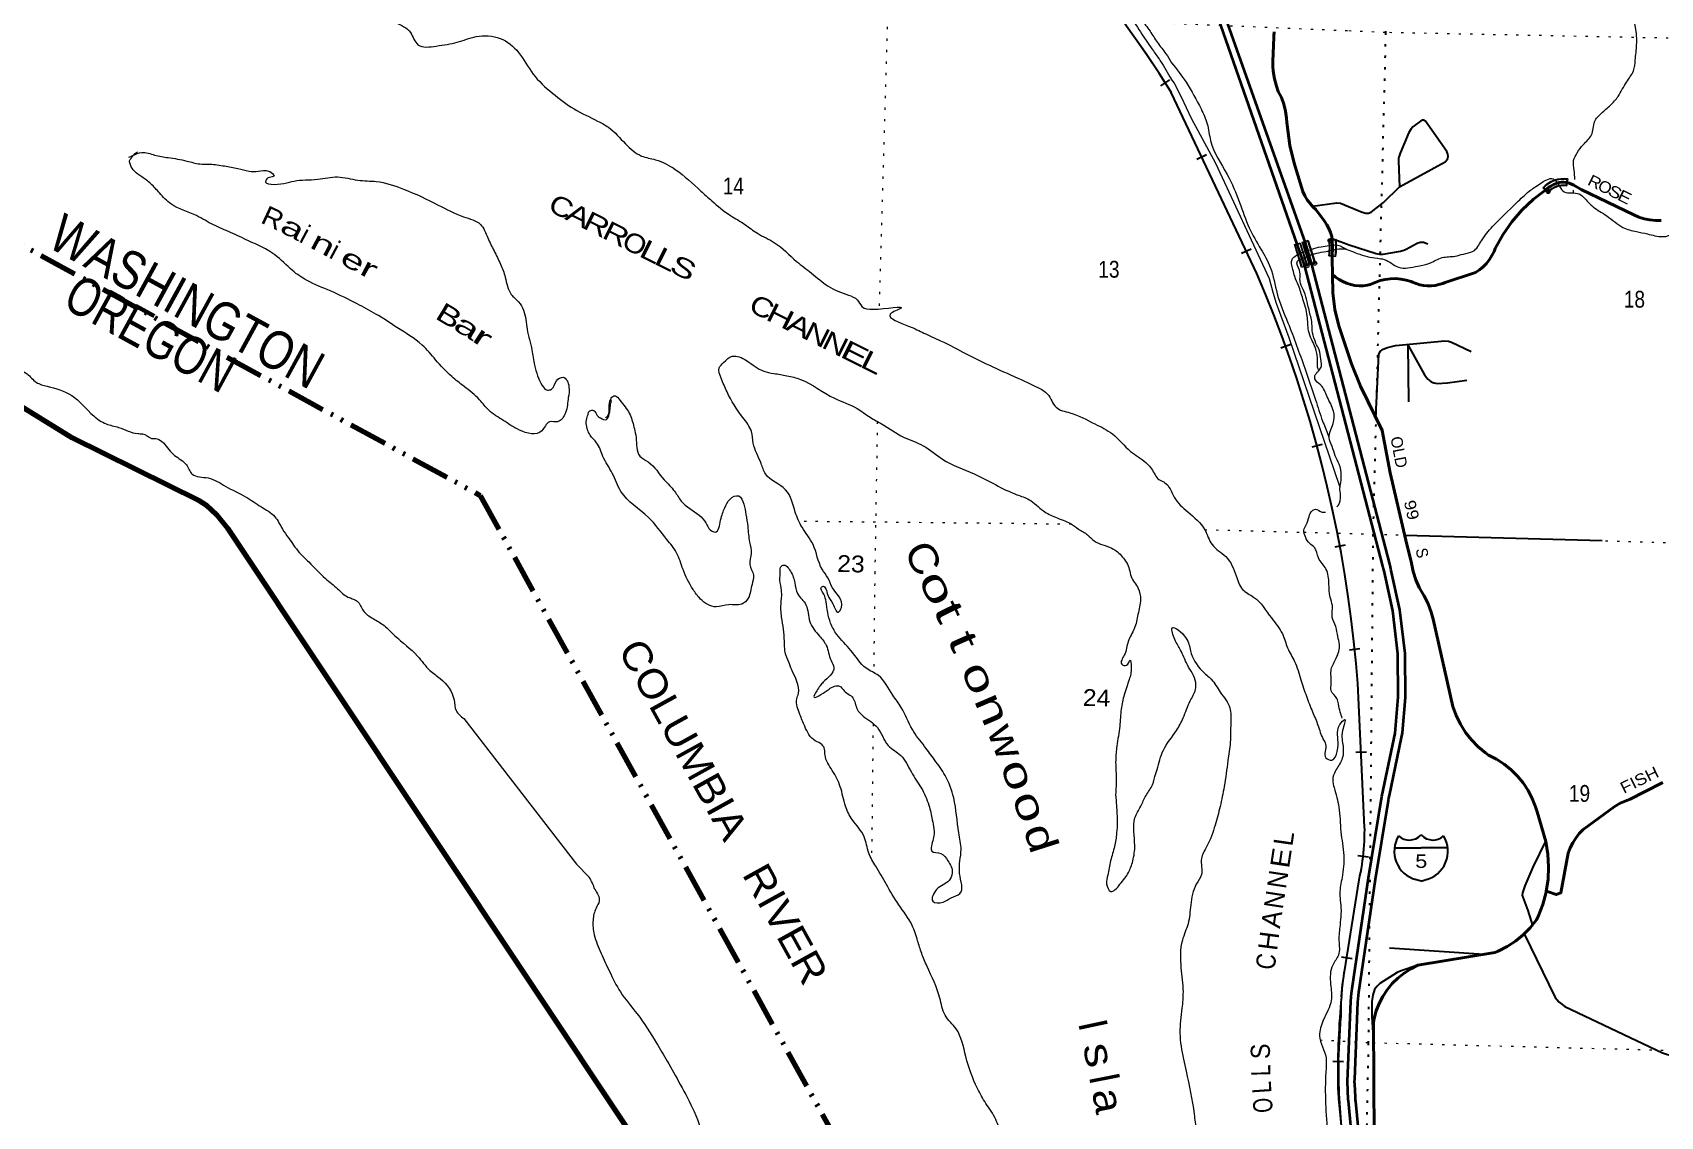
# Model space of a CAD drawing. Header units: feet. Extents: x -509309 to -252658, y -547785 to -360805.
# Drawn here: x -488615 to -471661, y -519846 to -508563 of the extents above; entities that cross this region are included whole.
import ezdxf
from ezdxf.enums import TextEntityAlignment as Align

# ---------------------------------------------------------------- set-up
doc = ezdxf.new("R2010")
doc.units = ezdxf.units.FT
doc.header["$LTSCALE"] = 80
doc.header["$PDMODE"] = 32
doc.header["$PDSIZE"] = 40
doc.linetypes.add('DASH_DOUBLE_DOT', pattern=[9.2, 5, -1.2, 0.3, -1.2, 0.3, -1.2])
doc.linetypes.add('DOTTED', pattern=[1.5, 0.3, -1.2])
for name, color, linetype, lineweight in [('10', 7, 'DASH_DOUBLE_DOT', 70), ('15', 7, 'Continuous', 25), ('18', 7, 'Continuous', 35), ('20', 7, 'Continuous', 70), ('26', 7, 'Continuous', 40), ('27', 7, 'Continuous', 13), ('29', 7, 'Continuous', 25), ('34', 7, 'Continuous', 25), ('39', 7, 'Continuous', 13), ('42', 7, 'Continuous', 13), ('55', 7, 'Continuous', 13), ('6', 7, 'DOTTED', 25), ('61', 7, 'Continuous', 13), ('7', 7, 'DOTTED', 13)]:
    doc.layers.add(name, color=color, linetype=linetype, lineweight=lineweight)
doc.layers.add('41', color=7, linetype='Continuous')

msp = doc.modelspace()

# ---------------------------------------------------------------- linework, layer by layer
at = {"layer": '10'}
msp.add_lwpolyline([(-505861.67, -497962.15), (-498863.57, -505237.62), (-483953.02, -513381.76), (-479086.7, -522183.57), (-477668.33, -532741.29), (-477254.06, -533232.29)], dxfattribs=at)
at = {"layer": '15'}
for p, q in [((-474156.87, -516919.15), (-474153.97, -516916.24)), ((-474150.8, -516918.62), (-474154.23, -516916.24)), ((-474429.58, -517050.62), (-474153.17, -517050.62)), ((-474153.17, -517396.2), (-474217.06, -517378.24)), ((-474153.7, -517396.46), (-474090.07, -517377.72))]:
    msp.add_line(p, q, dxfattribs=at)
msp.add_lwpolyline([(-473877.81, -517050.62), (-474153.7, -517050.62), (-474153.17, -517050.62)], dxfattribs=at)
for centre, radius, start, end in [((-474126.95, -517085.72), 306.13, 148.44436, 254.43378), ((-474275.55, -516803.12), 165.66, 227.34248, 315.81188), ((-474031.86, -516803.12), 165.66, 224.18827, 312.69463), ((-474180.46, -517085.72), 306.13, 283.08093, 31.62487)]:
    msp.add_arc(centre, radius, start, end, dxfattribs=at)
at = {"layer": '18'}
for points in [[(-474772.92, -521120.88), (-474910.23, -519683.59), (-474911.69, -519669.67), (-474920.7, -519484.03), (-474886.97, -518647.05), (-474878.57, -518562.93), (-474876.51, -518542.38), (-474872.15, -518512.93), (-474701.6, -517363.91), (-474562.85, -516515.54), (-474423.57, -515854.84), (-474391.34, -515481.08), (-474395.82, -515030.81), (-474447.34, -514583.48), (-474539.9, -514168.37), (-474545.27, -514144.28), (-474552.02, -514118.37), (-475364.79, -510995.99), (-476715.19, -507119.27)], [(-474698.16, -521114.84), (-474834.16, -519691.1), (-474835.71, -519674.9), (-474838.09, -519641.1), (-474844.49, -519509.32), (-474845.67, -519484.87), (-474844.65, -519459.32), (-474812.47, -518655.9), (-474802.2, -518552.5), (-474627.5, -517375.47), (-474493.47, -516556.01), (-474489.11, -516529.34), (-474484.19, -516506.01), (-474356.88, -515902.07), (-474350.31, -515870.94), (-474348.66, -515852.07), (-474316.4, -515484.26), (-474320.97, -515026.14), (-474373.39, -514571.01), (-474467.53, -514148.85), (-474473.15, -514123.62), (-474479.6, -514098.85), (-475292.39, -510976.41), (-475358.99, -510752.14), (-476628.41, -507167.77)]]:
    msp.add_lwpolyline(points, dxfattribs=at)
at = {"layer": '20'}
msp.add_lwpolyline([(-499315.66, -508980.43), (-495527.41, -509532.87), (-495387.5, -509563.68), (-495258.96, -509606.54), (-495138.99, -509657.98), (-494993.58, -509727.28), (-494659.13, -509919.44), (-494447.5, -510063.97), (-493707.24, -510709.84), (-493622.27, -510763.85), (-493493.74, -510832.43), (-493233.96, -510920.6), (-490186.09, -511869.71), (-490079.72, -511883.76), (-489808.78, -511867.1), (-489757.64, -511869.71), (-489671.95, -511899.71), (-489446.09, -512016.88), (-488206.03, -512780.25), (-486878.42, -513434.21), (-486802.11, -513484.08), (-486698.47, -513579.95), (-486584.05, -513723.92), (-482383.14, -520025.91)], dxfattribs=at)
at = {"layer": '26'}
for points in [[(-475079.19, -510715.95), (-475083.55, -510693.02), (-475084.7, -510687), (-475096.88, -510644.31), (-475113.45, -510603.12), (-475134.23, -510563.89), (-475159, -510527.05), (-475250, -510404.05), (-475277.31, -510379.46), (-475310.26, -510343.79), (-475339.29, -510304.87), (-475364.1, -510263.13), (-475384.41, -510219.03), (-475400, -510173.05), (-475475, -509923.05), (-475519.1, -509738.29), (-475553, -509499.05), (-475555.54, -509453.55), (-475565.82, -509380.94), (-475583.63, -509309.81), (-475608.79, -509240.92), (-475641, -509175.05), (-475661.06, -509120.3), (-475681.58, -509043.32), (-475693.94, -508964.61), (-475696.62, -508912.05), (-475697.96, -508885.91), (-475697.04, -508862.05), (-475687.56, -508615.27), (-475686.6, -508590.27), (-475683.93, -508565.27), (-475683.02, -508556.71)], [(-472487.02, -510197.15), (-472563.36, -510151.25), (-472613.01, -510129.3), (-472647.64, -510122.37), (-472669.87, -510119.48), (-472690.36, -510120.06), (-472714.32, -510122.95), (-472736.54, -510129.3), (-472773.49, -510145.48), (-472796.87, -510157.61), (-472811.59, -510167.43), (-472857.62, -510202.68)], [(-475075.68, -511080.4), (-475051.91, -511101.29), (-475043.78, -511108.43), (-475007.79, -511133.92), (-474969.33, -511155.5), (-474928.82, -511172.95), (-474886.71, -511186.07), (-474843.46, -511194.72), (-474799.55, -511198.79), (-474755.45, -511198.26), (-474711.64, -511193.12), (-474683.02, -511187.2), (-474633.22, -511163.67), (-474581.23, -511145.48), (-474527.63, -511132.83), (-474472.99, -511125.84), (-474417.93, -511124.61), (-474363.04, -511129.14), (-474308.92, -511139.38), (-474256.17, -511155.22), (-474243.14, -511160.09), (-474206.06, -511176.33), (-474167.48, -511188.6), (-474127.83, -511196.77), (-474087.54, -511200.76), (-474047.06, -511200.51), (-474006.82, -511196.03), (-473967.27, -511187.37), (-473928.85, -511174.62), (-473904.4, -511164.08), (-473586.65, -511061.17), (-473545.5, -511033.59), (-473507.46, -511001.86), (-473472.94, -510966.32), (-473442.33, -510927.38), (-473415.95, -510885.44), (-473394.11, -510840.98), (-473383, -510812.53), (-473303.93, -510668.99), (-473210.29, -510534.51), (-473103.11, -510410.55), (-472983.56, -510298.47), (-472882.62, -510221.7), (-472857.62, -510202.68)], [(-472487.02, -510197.15), (-471939.31, -510462.15), (-471885.36, -510485.23), (-471829.29, -510502.55), (-471771.72, -510513.92), (-471713.27, -510519.2), (-471654.6, -510518.35)], [(-475079.19, -510715.95), (-475074.71, -510799.67), (-475079.28, -510891.47)], [(-475075.68, -511080.4), (-475078.84, -510914.05), (-475079.28, -510891.47)], [(-472850.49, -517499.79), (-472831.79, -517380.88), (-472824.97, -517248.1), (-472832.07, -517115.34), (-472853, -516984.05), (-472946, -516676.05), (-472961.68, -516623.34), (-472995.68, -516536.23), (-473038.6, -516453.15), (-473089.98, -516375.02), (-473149.24, -516302.69), (-473215.73, -516236.94), (-473288.73, -516178.51), (-473367.44, -516128.03), (-473451, -516086.05), (-473484.05, -516062.32), (-473560.64, -515998.28), (-473630.12, -515926.59), (-473691.72, -515848.02), (-473744.77, -515763.45), (-473788.69, -515673.8), (-473823, -515580.05), (-474027, -514671.05), (-474047.06, -514596.95), (-474079.6, -514510.56), (-474121, -514428.05), (-474127.76, -514417.81), (-474172.42, -514340.59), (-474208.76, -514259.12), (-474236.39, -514174.29), (-474255, -514087.05), (-474313, -513849.05), (-474475, -513148.05), (-474558, -512707.05), (-474786, -512245.05), (-474877, -512010.05), (-475008, -511627.05), (-475010.8, -511617.45), (-475050.4, -511447.35), (-475072, -511274.05), (-475075.68, -511080.4)], [(-472850.49, -517499.79), (-472826.38, -517508.33), (-472746.52, -517536.62), (-472699.93, -517519.95), (-472621.88, -517107.19), (-472601.2, -517051.49), (-472574.8, -516998.25), (-472542.99, -516948.07), (-472506.11, -516901.49), (-472464.56, -516859.02), (-472456.12, -516851.41), (-472142.8, -516624.05), (-472079.41, -516586.6), (-472012.45, -516555.99), (-471976.05, -516542.75), (-471825.49, -516466.99), (-471634.34, -516369.59)], [(-474642, -520061.05), (-474650, -518868.05), (-474642.29, -518827.77), (-474620.4, -518747.89), (-474590.28, -518670.75), (-474552.26, -518597.17), (-474506.76, -518527.97), (-474454.27, -518463.91), (-474395.38, -518405.68), (-474330.72, -518353.93), (-474261, -518309.22), (-474187, -518272.05), (-473386, -518141.05), (-473350.57, -518126), (-473257.87, -518078.52), (-473170.65, -518021.62), (-473089.85, -517955.91), (-473016.37, -517882.12), (-472951, -517801.05), (-472934.24, -517764.85), (-472886.73, -517640.68), (-472852.45, -517512.22), (-472850.49, -517499.79)]]:
    msp.add_lwpolyline(points, dxfattribs=at)
at = {"layer": '29'}
for p, q in [((-474291.29, -511814.57), (-474283.95, -512407.37)), ((-474322.02, -513794.3), (-472269.36, -513852.39)), ((-473499.71, -518159.65), (-474483.39, -518094.96))]:
    msp.add_line(p, q, dxfattribs=at)
msp.add_lwpolyline([(-474379.86, -510168.23), (-473901.57, -509907.66), (-473877.88, -509882.3), (-473871.42, -509852.14), (-473873.57, -509830.6), (-473886.59, -509799.77), (-474106.12, -509485.94), (-474121.63, -509473.57), (-474147.03, -509475.17), (-474239.62, -509546.25), (-474256.85, -509565.64), (-474280.78, -509602.17), (-474370.97, -509817.68), (-474388.2, -509871.53), (-474389.5, -509903.27)], close=True, dxfattribs=at)
for points in [[(-475285.72, -510370.35), (-475032.03, -510336.83), (-474993.39, -510340.75), (-474767.18, -510431.61), (-474728.33, -510443.16), (-474700.42, -510442.38), (-474674.59, -510431.61), (-474545.34, -510332.78), (-474379.86, -510168.23)], [(-475080.89, -510706.94), (-474903.98, -510772.37), (-474622.9, -510862.44), (-474588.45, -510871.05), (-474547.54, -510871.05), (-474366.61, -510839.23), (-474332.21, -510827.97), (-474310.68, -510819.35), (-474194.4, -510754.73), (-474161.77, -510745.05), (-474127.65, -510746.11), (-474081.93, -510761.77)], [(-474625.05, -512559.9), (-474592.75, -511911.51), (-474577.67, -511881.35), (-474548.97, -511858.85), (-474504.46, -511840.42), (-474420.64, -511821.99), (-474234.49, -511803.67), (-473906.21, -511770.61), (-473867.09, -511775.79), (-473836.95, -511786.56), (-473631.26, -511885.11)], [(-474291.29, -511814.57), (-474117.4, -512124.8), (-474084.57, -512172.16), (-474050.08, -512199.42), (-474022.13, -512210.93), (-473987.68, -512215.24), (-473878.17, -512208.97), (-473677.93, -512180.77)], [(-472854.57, -516974.19), (-472989.82, -517250.2), (-473074.85, -517444.63), (-473098.54, -517520.02), (-473100.69, -517543.72), (-473094.67, -517565.33), (-473041.9, -517701.84), (-472992.53, -517858.18)], [(-473078.5, -517944.51), (-472756.12, -518608.63), (-472715.24, -518657.44), (-472656.98, -518703.55), (-471639.39, -519184.82), (-471530.9, -519217.54), (-471333.96, -519245.59)], [(-474186.2, -518271.92), (-474360.39, -518332.16), (-474403.46, -518349.4), (-474442.22, -518373.09), (-474584.72, -518464.14), (-474612.33, -518491.57), (-474638.17, -518526.04), (-474657.8, -518583.51), (-474666.17, -518650.99), (-474666.17, -518808.24), (-474648.55, -519083.54)]]:
    msp.add_lwpolyline(points, dxfattribs=at)
at = {"layer": '34'}
for p, q in [((-476773.71, -509057.01), (-476866.51, -509117.21)), ((-476818, -509087.05), (-476757.88, -509187.94)), ((-476387.72, -509835.45), (-476487.62, -509882.94)), ((-475923.94, -510817.21), (-476023.84, -510864.7)), ((-475510.6, -511811.5), (-475614.53, -511849.35)), ((-475185.15, -512852.36), (-475292.14, -512880.4)), ((-474943.33, -513900.53), (-475052, -513921.17)), ((-474790.06, -514979.86), (-474900.09, -514991.21)), ((-474721.2, -516052.63), (-474831.68, -516057.85)), ((-474702.91, -517145.68), (-474812.8, -517133.06)), ((-474872.78, -518206.61), (-474981.99, -518189.13)), ((-474962.09, -519276.61), (-475072.69, -519275.3)), ((-475009.78, -519693.1), (-474869.98, -521156.49))]:
    msp.add_line(p, q, dxfattribs=at)
at = {"layer": '34', "lineweight": 13}
for p, q in [((-475863, -511070.05), (-476759, -509185.05)), ((-474740.51, -516833.59), (-474811, -515340.05)), ((-474951.08, -518340.79), (-474797.72, -517382.84)), ((-475010.42, -519264.9), (-474987, -518816.05))]:
    msp.add_line(p, q, dxfattribs=at)
at = {"layer": '34'}
for points in [[(-476818.92, -509087.65), (-476879.72, -508993.91), (-477018.01, -508786.27), (-477161.68, -508581.03), (-477306.7, -508378.68), (-477455.09, -508179), (-477608.82, -507981.78), (-477733.42, -507855.01), (-477901.46, -507687.57), (-478072.27, -507523.17), (-478247.73, -507361.87), (-479350, -506386.05)], [(-474757.62, -517143.53), (-474752.99, -517103.22), (-474749.31, -517062.93), (-474746.37, -517022.71), (-474744.05, -516982.12), (-474742.51, -516941.82), (-474741.42, -516901.42), (-474741.25, -516860.81), (-474741.6, -516833.63), (-474812.09, -515340.13), (-474829.15, -515132.95), (-474853.08, -514901.08), (-474880.53, -514667.8), (-474912.89, -514436.64), (-474948.25, -514205.32), (-474987.3, -513975.58), (-475031.1, -513744.97), (-475079.83, -513516.48), (-475131.03, -513289.05), (-475186.96, -513060.75), (-475246.07, -512835.26), (-475309.39, -512610.14), (-475378.17, -512385.9), (-475448.89, -512163.95), (-475523.82, -511942.36), (-475604.21, -511721.66), (-475686.53, -511503.24), (-475772.54, -511286.42), (-475864, -511070.51), (-476757.88, -509187.96)], [(-474983.48, -518602.14), (-474983.29, -518599.02), (-474980.19, -518556.9), (-474976.26, -518514.49), (-474971.69, -518472.52), (-474966.34, -518430.48), (-474960.01, -518388.47), (-474953.26, -518346.8), (-474952.16, -518340.61), (-474798.8, -517382.64), (-474790.04, -517342.99), (-474782.25, -517303.4), (-474775.13, -517263.65), (-474768.41, -517223.58), (-474762.65, -517183.52), (-474757.62, -517143.53)]]:
    msp.add_lwpolyline(points, dxfattribs=at)
at = {"layer": '34', "lineweight": 13}
for centre, radius, start, end in [((-488830.68, -516832.39), 14293.17, 32.81246, 38.26289), ((-488172.85, -516367.42), 13401.29, 4.39672, 23.28394), ((-477059.5, -516869.64), 2319.28, 347.2162, 0.89081), ((-472560.94, -518760.42), 2426.7, 170.04219, 181.31347), ((-469303.48, -519364.72), 5707.81, 178.99795, 186.89608)]:
    msp.add_arc(centre, radius, start, end, dxfattribs=at)
at = {"layer": '34'}
for centre, radius, start, end in [((-466918.63, -519387.34), 8102.65, 174.43116, 180.69228), ((-473145.03, -519490.92), 1875.69, 179.77755, 186.22899)]:
    msp.add_arc(centre, radius, start, end, dxfattribs=at)
at = {"layer": '39'}
for p, q in [((-472567.45, -510235.05), (-472567.45, -510202.96)), ((-475423.4, -510927.56), (-475285.22, -510871))]:
    msp.add_line(p, q, dxfattribs=at)
for points in [[(-475000.14, -513287.28), (-475529.02, -511739.71), (-475661.16, -511384.9), (-475695.93, -511269.58), (-475733.96, -511128.09), (-476290.8, -509924.59), (-476546.03, -509457.86), (-476649.87, -509234.23), (-476691.75, -509156.79), (-476721.9, -509089.73), (-476755.15, -509046.64)], [(-484122.42, -515705.29), (-482949.62, -517219.1), (-482817.27, -517355.27)]]:
    msp.add_lwpolyline(points, dxfattribs=at)
msp.add_arc((-483503.66, -517745.87), 789.75, 19.41894, 29.64262, dxfattribs=at)
for points in [[(-472553.16, -510093.87), (-472559.44, -509994.68), (-472564.63, -509896.27), (-472528.21, -509815.14), (-472463.57, -509728.82), (-472378.49, -509629.07), (-472346.46, -509491.66), (-472275.69, -509401.51), (-472181.06, -509318.08), (-472102.28, -509228.17), (-472013.76, -509078.39), (-471942.24, -508962.2), (-471922.98, -508850.48), (-471908.41, -508692.5), (-471921.13, -508507.65), (-471947.26, -508370.52), (-471935.48, -508170.36), (-471892.97, -508017.21), (-471792.41, -507797.61), (-471638.07, -507659.8), (-471493.16, -507501.66), (-471285.55, -507184.96), (-471145.5, -506986.57), (-471011.89, -506942.39), (-470934.79, -506910.58), (-470788.02, -506896.87), (-470644.94, -506941.2), (-470398.9, -506822.14), (-470235.17, -506706.67), (-470061.31, -506587.48), (-470013.49, -506458.56), (-469906.98, -506241.13), (-469837.97, -506072.73), (-469611.26, -505858.86), (-469435.32, -505667.55), (-469319.61, -505548.65), (-469283.08, -505463.51), (-469279.08, -505255.09), (-469269.4, -505197.22), (-469265.6, -505135.17), (-469295.05, -504973.89), (-469434.67, -504809.35), (-469617.52, -504683.64), (-469896.74, -504492.93), (-469976.63, -504412.36), (-469981.64, -504307.95), (-469980.89, -504281.9)], [(-480276, -505218.32), (-480316.04, -505366.05), (-480364.52, -505587.27), (-480429.7, -505761.88), (-480548.8, -505999.11), (-480632.92, -506205.27), (-480801.36, -506485.21), (-480926.82, -506595.91), (-481078.31, -506705.87), (-481283.43, -506868.43), (-481510.96, -507112.57), (-481676.61, -507296.33), (-481771.36, -507454.04), (-481954.84, -507561.07), (-482159.73, -507715.62), (-482308.53, -507801.59), (-482611.46, -507881.12), (-482988.84, -507970.54), (-483329.57, -507970.76), (-483571.53, -507951.77), (-483835.64, -507936.15), (-484104.97, -507962.5), (-484225.71, -507979.08), (-484405.91, -508042.08), (-484587.41, -508080.98), (-484719.26, -508135.35), (-484813.58, -508208.85), (-484864.34, -508231.45), (-484934.34, -508295.62), (-484950.15, -508357.34), (-484836.79, -508456.86), (-484679.53, -508563.67), (-484601.02, -508690.27), (-484411.01, -508703.76), (-484191.4, -508663.95), (-483995.29, -508605.41), (-483745.32, -508624.63), (-483553.12, -508770.55), (-483403.24, -508993.46), (-483200.59, -509193.83), (-482974.87, -509358.76), (-482729.97, -509484.13), (-482617.62, -509549.53), (-482440.19, -509721.09), (-482271.51, -509848.28), (-482128.31, -509886.49), (-481920.82, -509988.73), (-481654.73, -510212.98), (-481541.42, -510314.51), (-481345.45, -510468.55), (-481195.8, -510561.1), (-481066.18, -510653.07), (-480886.61, -510750.49), (-480657.76, -510945.59), (-480502.91, -511066.37), (-480328.51, -511203.75), (-480118.73, -511296.02), (-480026, -511346.82), (-479977.84, -511414.39), (-479858.44, -511443.89), (-479573.56, -511434.04), (-479681.55, -511495.11), (-479490.72, -511618.92), (-479332.48, -511691.66), (-479158.4, -511770.87), (-478891.76, -511906.9), (-478613.1, -512043.27), (-478318.31, -512176.09)], [(-479807.77, -505484), (-479752, -505601.05), (-479691, -505769.05), (-479643, -505890.05), (-479565, -506011.05), (-479474, -506149.05), (-479330, -506294.05), (-479185, -506445.05), (-479010, -506583.05), (-478871, -506722.05), (-478709, -506849.05), (-478558, -506993.05), (-478353, -507162.05), (-478184, -507295.05), (-478021, -507458.05), (-477877, -507602.05), (-477702, -507777.05), (-477527, -507940.05), (-477376, -508169.05), (-477189, -508392.05), (-477062, -508579.05), (-476942, -508754.05), (-476870, -508857.05), (-476755.15, -509046.64)], [(-479731.75, -505524.34), (-479692, -505578.05), (-479627, -505739.05), (-479531, -505943.05), (-479449, -506086.05), (-479358, -506177.05), (-479249, -506264.05), (-479084, -506399.05), (-478958, -506503.05), (-478841, -506616.05), (-478741, -506703.05), (-478606, -506820.05), (-478485, -506929.05), (-478328, -507077.05), (-478198, -507185.05), (-478081, -507302.05), (-477989, -507398.05), (-477850, -507520.05), (-477772, -507598.05), (-477624, -507737.05), (-477511, -507837.05), (-477425, -507971.05), (-477303, -508150.05), (-477194, -508284.05), (-477073, -508423.05), (-476977, -508549.05), (-476899, -508667.05), (-476812, -508784.05), (-476752, -508877.05)], [(-496824.31, -508601.37), (-496719.92, -508664.54), (-496585.71, -508736.58), (-496428.26, -508767.19), (-496227.07, -508879.27), (-496133.3, -508894), (-496044.78, -508882.5), (-495998.49, -508875.81), (-495881.43, -508917.29), (-495794.02, -508943.87), (-495759.13, -508984.98), (-495689.97, -509019.06), (-495608.38, -509039.45), (-495486.37, -509117.17), (-495324.53, -509204.05), (-495197.93, -509261.84), (-495007.77, -509339.51), (-494815.55, -509415.23), (-494674.76, -509467.41), (-494535.27, -509495.49), (-494425.77, -509520.7), (-494340.41, -509549.23), (-494308.89, -509568.19), (-494264.16, -509615.6), (-494245.01, -509646.24), (-494146.79, -509715.24), (-493990.61, -509789.93), (-493916.63, -509796.07), (-493885.93, -509843.08), (-493878.73, -509871.36), (-493747.48, -509907.23), (-493686.56, -509949.09), (-493626.63, -510025.02), (-493554.5, -510095.28), (-493529.8, -510142.12), (-493540.8, -510175.89), (-493557.98, -510215.51), (-493582.27, -510293.03), (-493561.05, -510321.71), (-493519.32, -510264.75), (-493466.82, -510182.03), (-493413.77, -510149.47), (-493360.89, -510122.91), (-493248.02, -510170.28), (-493129.49, -510229.84), (-492870.95, -510299.45), (-492755.78, -510336.86), (-492718.69, -510440.2), (-492718.22, -510562.55), (-492718.97, -510588.6), (-492669.46, -510539.89), (-492638.53, -510440.51), (-492600.97, -510389.44), (-492398.85, -510469.46), (-492004.17, -510613.18), (-491860.5, -510635.36), (-491668.77, -510797.31), (-491547.66, -510836.89), (-491427.21, -510830.33), (-491337.44, -510844.94), (-491264.45, -510885.15), (-491203.56, -510858.82), (-491193.69, -510933.31), (-491147.48, -510998.81), (-491019.84, -511020.54), (-490865.2, -511079.13), (-490745.63, -511102.63), (-490680.35, -511132.58), (-490635.97, -511192.02), (-490558.51, -511216.31), (-490497.74, -511193.99), (-490403.64, -511266.89), (-490275.7, -511416.97), (-490214.67, -511454.83), (-490194.24, -511441.38), (-490128.75, -511533.51), (-489984.31, -511597.83), (-489883.39, -511642.85), (-489780.47, -511687.93), (-489695.23, -511720.46), (-489580.62, -511707.71), (-489473.18, -511734.87), (-489372.21, -511777.89), (-489245.84, -511843.69), (-489182.57, -511873.59), (-488862.38, -512029.2), (-488745.56, -512078.69), (-488672.51, -512116.89), (-488576.81, -512203.87), (-488463.77, -512245.23), (-488207.99, -512340.83), (-487977.65, -512554.03), (-487849.74, -512635.92), (-487718.56, -512673.79), (-487519.98, -512737.66), (-487469.97, -512741.1), (-487377.19, -512789.9)], [(-476752, -508877.05), (-476601.35, -509081.26), (-476444.93, -509358.59), (-476381.2, -509512.86), (-476346.15, -509688.35), (-476171.88, -510042.39), (-476043.9, -510332.91), (-475943.22, -510596.56), (-475823.24, -510816.66), (-475724.44, -511006.06), (-475652.21, -511282.9), (-475540.6, -511584.97), (-475365.73, -512057.34), (-475252.93, -512387.51), (-475179.08, -512608.25), (-475121.13, -512754.34), (-475114.41, -512774.17)], [(-487611.17, -509861.13), (-487570.54, -509842.25), (-487477.44, -509810.83), (-487343.96, -509838.74), (-487202.42, -509864.87), (-487007.03, -509900.57), (-486873.61, -509930.48), (-486767.48, -509933.54), (-486615.69, -509951.94), (-486476.15, -509978.02), (-486360.69, -510005.4), (-486264.51, -510006.16), (-486158.26, -510005.21), (-486105.23, -510042.84), (-486099.45, -510051.02), (-486132.02, -510068.14), (-486162.29, -510075.29), (-486187.13, -510102.65), (-485997.64, -510134.17), (-485890.69, -510109.17), (-485645.62, -510090.15), (-485438.49, -510066.03), (-485227.03, -510100.19), (-485035.01, -510113.73), (-484752.67, -510192.05), (-484390.72, -510358.89), (-484125.68, -510480.83), (-483951.6, -510560.04), (-483873.49, -510700.67), (-483809.23, -510834.88), (-483741.13, -510975.22), (-483692.89, -511108.97), (-483629.96, -511289.27), (-483554.06, -511367.67), (-483502.43, -511453.38), (-483464.05, -511651.03), (-483414.17, -511867.05), (-483386.71, -512026.28), (-483355.8, -512135.46), (-483306.63, -512237.15), (-483251.89, -512284.86), (-483211.55, -512275.99), (-483158.93, -512189.26), (-483089.69, -512151.14), (-483028.44, -512251.17), (-483035.69, -512363.27), (-483064.3, -512520.89), (-483149.19, -512614.71), (-483231.41, -512616.36), (-483312.23, -512708.29), (-483544.53, -512701.61), (-483713.97, -512600.47), (-483861.33, -512497.96), (-483960.27, -512384.81), (-484120.66, -512247.83), (-484249.93, -512143.84), (-484417.28, -511970.56), (-484557.12, -511816.12), (-484822.37, -511632.01), (-485038.83, -511493.42), (-485236.19, -511387.46), (-485506.95, -511255.33), (-485756.26, -511143.87), (-485907.62, -511041.25), (-486091.29, -510877.53), (-486365.65, -510731.26), (-486553.51, -510643.63), (-486729.66, -510566.36), (-486909.23, -510468.94), (-487174.27, -510347), (-487293.24, -510233.28), (-487384.64, -510136.39), (-487476.79, -510065.55), (-487555.21, -510005.14), (-487595.47, -509941.81), (-487604.21, -509897.43), (-487589.49, -509873.79), (-487566.48, -509840.36), (-487543.81, -509818.95), (-487521.38, -509805.56)], [(-475111.14, -510837.28), (-474977.03, -510813.58), (-474818.03, -510862.39), (-474606.95, -510912.74), (-474537.12, -510924.82), (-474389.06, -511005.39), (-474186.21, -510993.34), (-474063.02, -510962.89), (-473935.08, -510906.51), (-473798.28, -510890.5), (-473713.45, -510868.94), (-473612.36, -510839.84), (-473524.99, -510730.14), (-473408.42, -510581.19), (-473158.75, -510335.91), (-473026.96, -510215.48), (-472916.47, -510138.53), (-472776.63, -510086.52), (-472713.33, -510163.61)], [(-472713.63, -510163.25), (-472664.18, -510220.18), (-472506.44, -510242.88), (-472445.78, -510294.8), (-472359.94, -510377.54), (-472220.3, -510471.9), (-472051.3, -510591.19), (-471910.22, -510635.46), (-471796.6, -510658.86), (-471637.03, -510687.64), (-471523.57, -510646.88), (-471494.6, -510615.65), (-471307.76, -510532.94), (-471202.09, -510483.93), (-471098.01, -510420.83), (-471009.74, -510349.24), (-470897.42, -510278.37)], [(-475215.98, -512081.24), (-475229.39, -512057.35), (-475232.12, -512013.16), (-475235.6, -511924.83), (-475262.82, -511825.77), (-475295, -511754.05), (-475325, -511668.05), (-475339, -511514.05), (-475385.09, -511336.91), (-475431.13, -511195.19), (-475468.6, -511103.85), (-475488.56, -511031.07), (-475502.86, -510970.49), (-475497.52, -510924.53), (-475469.26, -510894.98), (-475298.85, -510821.4)], [(-475298.85, -510821.4), (-475296.02, -510820.2), (-475194.99, -510793.1), (-475109.4, -510778.6)], [(-475285.22, -510871), (-475243.03, -510859.86), (-475142.28, -510842.79), (-475111.14, -510837.28)], [(-475109.03, -510778.95), (-474996.2, -510782.93), (-474944.86, -510810.52), (-474931.26, -510815.27)], [(-475030.84, -513501.62), (-475017.87, -513485.27), (-474992.83, -513381.74), (-474998.54, -513301.36), (-474993.55, -513267.42), (-474984.89, -513175.44), (-475007.53, -513056.46), (-475047.11, -512969.07), (-475080.41, -512871.84), (-475111.81, -512778.68), (-475069.53, -512633.55), (-475065.84, -512505.32), (-475131.69, -512355), (-475200.29, -512230.66), (-475258.6, -512166.77), (-475255.39, -512124.76), (-475234.6, -512099.31), (-475213.94, -512077.86), (-475192.63, -512034.38), (-475201.94, -511939.86), (-475225.22, -511842.92), (-475232.88, -511830.66), (-475261.09, -511765.67), (-475288.2, -511662.6), (-475291.61, -511572.27), (-475307.68, -511503.62), (-475339.82, -511366.32), (-475372.88, -511261.07), (-475410.46, -511173.74), (-475414.68, -511111.45), (-475420.56, -511037.09), (-475439.89, -510942.28), (-475434.62, -510936.57), (-475423.4, -510927.56)], [(-479359.14, -516425.92), (-479280.19, -516606.68), (-479244.48, -516758.12), (-479234.2, -516956.96), (-479247.92, -517084.92), (-479154.44, -517109.67), (-479082.43, -517183.94), (-479036.01, -517311.62), (-479070.37, -517390.86), (-479199.32, -517483.41), (-479238.95, -517606.61), (-479132.99, -517615.68), (-479049.5, -517569.95), (-478956.04, -517526.51), (-478959.97, -517315.82), (-478944.78, -517067.57), (-478967.83, -516894.43), (-479021.43, -516529.89), (-479110.89, -516296.68), (-479220.46, -516135.1), (-479324.6, -515993.72), (-479451.84, -515819.59), (-479567.39, -515587.64), (-479655.92, -515460.75), (-479804.38, -515257.93), (-479932.4, -515180.05), (-480091.4, -514994.98), (-480238.9, -514828.29), (-480303.63, -514710.1), (-480351.33, -514488.13), (-480375.1, -514409.23), (-480399.05, -514336.34), (-480386.8, -514328.67), (-480333.28, -514418.45), (-480281.81, -514510.18), (-480222.23, -514598.13), (-480190.68, -514546.9), (-480283.01, -514343.69), (-480332.12, -514239.99), (-480391.66, -514150.04), (-480486.43, -513892.61), (-480601.48, -513712.82), (-480671.12, -513556.39), (-480772.59, -513322.84), (-480980.29, -513158.42), (-481027.22, -513048.78), (-481109.31, -512837.84), (-481127.86, -512716.98), (-481217.81, -512569.99), (-481382.5, -512304.54), (-481444.47, -512160.36), (-481463.43, -512053.53), (-481417.69, -511996.68), (-481327.67, -511933.09), (-481180.63, -511977.43), (-480999.47, -512088.93), (-480895.91, -512111.97), (-480758.32, -512135.98), (-480617.12, -512174.14), (-480264.05, -512370.81), (-480028.58, -512475.85), (-479892.95, -512567.99), (-479766.76, -512639.81), (-479544.17, -512774.57), (-479338.34, -512864.72), (-479137.96, -513004.85), (-478807.64, -513156.75), (-478362.97, -513374.1), (-478236.2, -513425.88), (-478087.25, -513542.48), (-477962.88, -513608.22), (-477806.48, -513674.89), (-477721.93, -513731.47), (-477627.49, -513792.35), (-477557.13, -513854.54), (-477374.98, -513931.98), (-477265.27, -514019.37), (-477192.88, -514149.8), (-477173.06, -514226.58), (-477100.43, -514349), (-477075.7, -514464.03), (-477102.25, -514619.69), (-477140.64, -514769), (-477204.6, -514901.53), (-477244.82, -515044.77), (-477271.57, -515138.26), (-477221.79, -515149.72), (-477184.18, -515096.66), (-477172.14, -515165.19), (-477194.04, -515298.93), (-477244.68, -515455.91), (-477277.12, -515607.39), (-477292.23, -515783.45), (-477322.29, -515991.15), (-477334.53, -516137.2), (-477329.9, -516323.85), (-477334.89, -516496.18)], [(-478318.31, -512176.09), (-478146.35, -512259.25), (-478044.07, -512326.37), (-477955.83, -512463.28), (-477811.21, -512521.59), (-477550, -512637.4), (-477368.6, -512740.89), (-477179.45, -512922.81), (-477020.49, -513039.7), (-476933.5, -513150.5), (-476895.07, -513207.76), (-476841.85, -513235.73)], [(-482644.92, -512573.06), (-482634.62, -512563.33), (-482622.2, -512549.65), (-482609.63, -512461.77), (-482595.3, -512381.96), (-482562.16, -512344.81), (-482487.68, -512403.1), (-482391.55, -512544.25), (-482347.6, -512687.91), (-482330.13, -512776.65), (-482289.69, -512972.35), (-482203.26, -513033), (-482038.25, -513218.24), (-481929.47, -513337.69), (-481858.33, -513442.02), (-481674.14, -513587.7), (-481602.31, -513667.98), (-481556.33, -513741.5), (-481506.85, -513762.98), (-481449.13, -513638.29), (-481405.31, -513509.2), (-481354.7, -513422.41), (-481259.48, -513387.04), (-481207.84, -513472.76), (-481184.88, -513579.71), (-481166.5, -513706.59), (-481147.1, -513867.59), (-481130.44, -513984.39), (-481145.81, -514100.27), (-481106.95, -514211.69), (-481121.74, -514307.53), (-481161.96, -514450.77), (-481229.9, -514512.99), (-481364.36, -514519.15), (-481495.28, -514541.45), (-481659.3, -514460.53), (-481736.56, -514360.03), (-481840.79, -514152.47), (-481907.9, -513978.07), (-482008.15, -513840.81), (-482201.92, -513610.62), (-482486.76, -513341.71), (-482577.44, -513150.59), (-482674.59, -512975.32), (-482740.62, -512833.03), (-482808.45, -512752.86), (-482834.92, -512697.95), (-482844.01, -512665.6), (-482846.05, -512597.36), (-482830.29, -512537.65), (-482819.41, -512507.88), (-482778.95, -512495), (-482771, -512497.24), (-482734.46, -512550.43), (-482701.11, -512575.46), (-482637.43, -512591.33), (-482614.24, -512551.88), (-482602.61, -512496.06), (-482594.8, -512434.12), (-482585.46, -512388.26)], [(-487377.19, -512789.9), (-487319.11, -512791.57), (-487252.24, -512835.61), (-487135.74, -512965.31), (-487012.3, -513063.12), (-486952.94, -513159.09), (-486787.77, -513199.94), (-486603.91, -513287.45), (-486396.59, -513395.7), (-486237.22, -513498.55), (-486091.93, -513603.01), (-486011.53, -513733.67), (-485950, -513823.69), (-485838.14, -513975.31), (-485738.79, -514074.43), (-485565.37, -514245.88), (-485438.21, -514353.83), (-485330.45, -514439.15), (-485284.85, -514456.51), (-485233.54, -514484.06), (-485172.18, -514580.08), (-485068.36, -514663.29), (-484954.24, -514736.76), (-484841.04, -514842.3), (-484606.64, -515053.61), (-484476.7, -515203.75), (-484368.94, -515289.07), (-484225, -515509.81), (-484204.16, -515620.71), (-484122.42, -515705.29)], [(-476841.85, -513235.73), (-476824.48, -513245.87), (-476725.67, -513398.74), (-476583.75, -513553.31), (-476406.64, -513739.01), (-476330.89, -513893.64), (-476188.11, -514018.17), (-476079.57, -514217.88), (-476013.5, -514360.19), (-475897.49, -514439.82), (-475713.23, -514655.8), (-475597.76, -514823.64), (-475543.82, -514969.6), (-475471.67, -515110.09), (-475404.98, -515300.54), (-475347.78, -515472.67), (-475284.28, -515634.96), (-475228.1, -515772.97), (-475172.21, -515921), (-475147.61, -515971.86), (-475145.64, -516112.28), (-475084.17, -516136.15), (-475027.48, -516047.59), (-475019.84, -515921.49), (-475021.08, -515825.21), (-474999.32, -515765.69), (-474949.74, -515715.02), (-474971.06, -515828.69), (-474965.77, -515993.27), (-474979.82, -516133.22), (-475045.33, -516249.59), (-475074.08, -516342.98), (-475060.37, -516423.59), (-475010.04, -516625.6), (-474989.38, -516882.87), (-474958.35, -517128.41), (-474977.06, -517360.46), (-474999.82, -517524.21), (-474987.51, -517723.09), (-474988.53, -517737.94)], [(-474975.38, -515700.23), (-474995.68, -515639.48), (-475013.24, -515552.73), (-475029.65, -515496.1), (-475089.45, -515414.13), (-475089.26, -515337.94), (-475089.05, -515191.57), (-475037.57, -515074.78), (-475003.42, -514933.43), (-475021.09, -514850.69), (-475042.19, -514747.81), (-475079.43, -514648.45), (-475077.97, -514528.18), (-475101.53, -514441.27), (-475113.58, -514302.55), (-475145.2, -514147.22), (-475222.1, -514032.66), (-475263.12, -513925.18), (-475313.99, -513881.56), (-475358.17, -513814.09), (-475374.18, -513743.44), (-475350.52, -513687.99), (-475319.94, -513600.67), (-475288.16, -513541.45), (-475253.64, -513526.43), (-475194.23, -513552.24), (-475147.96, -513555.87)], [(-477281.39, -524123.89), (-477286.78, -524120.53), (-477391.24, -524059.36), (-477379.31, -523993.53), (-477387.64, -523935.13), (-477485.92, -523868.12), (-477551.75, -523788.01), (-477566.23, -523665.26), (-477595.64, -523503.97), (-477624.79, -523264.48), (-477634.99, -523131.82), (-477680.68, -522909.9), (-477722.16, -522750.27), (-477796.36, -522543.57), (-477887.07, -522284.26), (-477933.86, -522100.41), (-478000.45, -521907.97), (-478125.99, -521605.54), (-478171.85, -521389.63), (-478194.33, -521196.45), (-478300.04, -520970.8), (-478343.67, -520885.31), (-478368.11, -520760.27), (-478403.76, -520606.82), (-478460.3, -520482.86), (-478492.99, -520227.22), (-478529.83, -520045.66), (-478583.1, -519877.67), (-478686.48, -519710.25), (-478774.2, -519555.3), (-478894.86, -519222.93), (-478996.78, -518935.21), (-479110.87, -518791.55), (-479165.85, -518613.48), (-479298.65, -518284.77), (-479354.84, -518148.78), (-479397.14, -518017.2), (-479454.64, -517857.11), (-479594.74, -517642.5), (-479722.89, -517430.24), (-479833.71, -517242.55), (-479905.87, -517104.1), (-479953.12, -516936.28), (-480078.19, -516756.2), (-480148.29, -516615.8), (-480202.63, -516415.69), (-480285.88, -516244.83), (-480361.46, -516086.23), (-480365.67, -516023.94), (-480392.37, -515977.04), (-480463.37, -515936.9), (-480573.22, -515785.33), (-480623.76, -515661.54), (-480655.17, -515500.19), (-480639.53, -515444.49), (-480708.5, -515195.82), (-480738.28, -515116.75), (-480775.49, -515017.41), (-480783.02, -514930.96), (-480807.87, -514681.56), (-480821.72, -514536.76), (-480812.47, -514424.72), (-480818.28, -514348.34), (-480831.06, -514235.67), (-480827.55, -514183.63), (-480826.1, -514133.53), (-480799.31, -514108.23), (-480722.89, -514168.59), (-480676.36, -514292.26), (-480647.51, -514403.4), (-480560.69, -514520.21), (-480539.04, -514603.06), (-480519.68, -514695.87), (-480417.83, -514847.2), (-480348.46, -514943.46), (-480298.85, -515099.31), (-480268.95, -515174.38), (-480307.37, -515255.5), (-480379.55, -515325.62), (-480448.3, -515415.89), (-480476.3, -515483.28), (-480405.34, -515455.24), (-480319.5, -515397.54), (-480210.37, -515366.58), (-480161.7, -515416.12), (-480071.61, -515488.9), (-480026.91, -515606.51), (-479964.85, -515678.49), (-479816.02, -515799.09), (-479703.14, -515984.84), (-479573.87, -516088.83), (-479462.64, -516262.5), (-479359.14, -516425.92)], [(-476903.44, -516236.48), (-476837.64, -516034.23), (-476701.37, -515827.72), (-476631.45, -515697.44), (-476558.21, -515521.14), (-476502.6, -515400.47), (-476500.52, -515328.34), (-476587.49, -515145.31), (-476659.23, -514990.8), (-476718.22, -514880.78), (-476744.86, -514761.69), (-476603.45, -514864.12), (-476555.17, -514997.88), (-476434.9, -515207.97), (-476339.16, -515295.01), (-476244.81, -515430.14), (-476145.25, -515593.49), (-476135.84, -515754.19), (-476141.49, -515950.53), (-476165.06, -516142.33), (-476204.9, -516411.85), (-476246.96, -516619.14), (-476298.69, -516814.12), (-476387.35, -517038.09), (-476441.06, -517162.83), (-476441.84, -517329.23), (-476494.81, -517427.93), (-476553.19, -517644.77), (-476580.88, -517840.46), (-476639.93, -518011.16), (-476654.24, -518299.48), (-476633.35, -518548.74), (-476644.26, -518718.86), (-476665.79, -518978.89), (-476627.44, -519248.72), (-476600.97, -519373.82), (-476517.61, -519821.43), (-476494.41, -519990.55), (-476423.84, -520255.31), (-476389.92, -520609.22), (-476355.06, -520860.9), (-476338.45, -521049.88), (-476340.94, -521206.21), (-476313.55, -521299.25), (-476295.14, -521147.4), (-476280.28, -520979.41), (-476243.16, -520874.23), (-476187.73, -521038.29), (-476188.69, -521210.7), (-476195.93, -521601.5), (-476225.97, -521809.15), (-476260.34, -522167.06), (-476312.25, -522438.23), (-476354.88, -522595.38), (-476408.03, -522770.26), (-476342.05, -522846.4), (-476407.52, -523030.95), (-476669.63, -523360.08), (-476799.59, -523486.58), (-476924.23, -523637.29), (-477019.86, -523824.96), (-477062.01, -523924.81)], [(-477334.89, -516496.18), (-477326.17, -516610.75), (-477319.08, -516781.42), (-477324.39, -516895.58), (-477346.47, -517035.33), (-477386.86, -517184.58), (-477417.24, -517334.12), (-477429.92, -517426.01), (-477386.06, -517503.48), (-477289.74, -517430.05), (-477202.04, -517308.23), (-477156.45, -517187.2), (-477135.73, -517025.35), (-477133.45, -516738.63), (-477073.85, -516618.01), (-477018.48, -516505.28), (-476951.09, -516392.91), (-476917.69, -516277.55), (-476903.39, -516236.35)], [(-482758.84, -517483.3), (-482714.2, -517602.91), (-482746.44, -517678.19), (-482778.07, -517801.62), (-482764.45, -517954.43), (-482693.91, -518148.99), (-482607.13, -518335.99), (-482493.05, -518549.85), (-482319.25, -518777.47), (-482117.62, -519082.09), (-482004.8, -519269.84), (-481869.57, -519514.39), (-481725.37, -519795.3), (-481608.77, -520129.57), (-481555.29, -520359.73), (-481522.98, -520559.21), (-481511.74, -520794.18), (-481509.99, -521010.82), (-481507.74, -521141.25), (-481496.85, -521249.86), (-481524.65, -521379.42), (-481558.46, -521508.8), (-481591.5, -521750.52), (-481628.43, -521988.11), (-481672.82, -522414.01), (-481737.59, -522574.6), (-481834.84, -522680.1), (-481849.64, -522775.93), (-481888.57, -523013.47), (-481963.7, -523324.17), (-482019.29, -523583.29), (-482039.96, -523951.71), (-482101.97, -524224.68), (-482208.49, -524789.18), (-482333.81, -525311.02), (-482402.4, -525742.24), (-482508.45, -526152.32), (-482549.33, -526387.8), (-482515.46, -526533.17), (-482451.46, -526468.83), (-482379.19, -525979.55), (-482263.22, -525365.19), (-482177.95, -524842.2), (-482068.42, -524311.88), (-481953.42, -523869.97), (-481982.34, -523622.46), (-481958.32, -523484.77), (-481894.07, -523342.22), (-481779.75, -523339.49), (-481732.58, -523441.12), (-481801.48, -523467.22), (-481850.7, -523505.91), (-481807.54, -523607.43), (-481597.47, -523689.68), (-481477.1, -523893.7), (-481410.36, -524150.32), (-481394.59, -524367.37), (-481407.3, -524529.45), (-481329.25, -524672.08), (-481127.36, -524760.11), (-481021.31, -524835.36), (-480994.65, -525022.64), (-480890.05, -525147.99), (-480700.55, -525317.89), (-480722.98, -525469.66), (-480882.19, -525569.37), (-481015.89, -525687.86), (-481041.98, -525827.5), (-480989.39, -525810.96), (-480856.88, -525664.36), (-480684.49, -525524.92), (-480664.03, -525441.28), (-480685.78, -525292.24), (-480758.34, -525167.82), (-480882.45, -525023.86), (-480947.53, -524779.32), (-481111.87, -524640.23), (-481265.66, -524621.76), (-481367.28, -524462.41), (-481335.33, -524258.77), (-481338.36, -524086.21), (-481292.04, -524009.32), (-481144.66, -524180.02), (-480950.68, -524472.39), (-480792.06, -524739.67), (-480662.55, -524974.03), (-480621.09, -525203.86), (-480599.14, -525415.07), (-480581.39, -525702.37), (-480592.5, -525878.53), (-480565.15, -526041.76), (-480460.97, -525904.38), (-480393.14, -525360.83), (-480473.43, -525087.77), (-480695.27, -524650.2), (-480910.32, -524393.33), (-481072.77, -524119.92)], [(-474988.53, -517737.94), (-474998, -517852.05), (-475009, -518015.05), (-475014, -518167.05), (-475074, -518270.05), (-475096, -518471.05), (-475090, -518639.05), (-475172, -518845.05), (-475210, -519007.05), (-475182, -519121.05), (-475144, -519235.05), (-475144, -519344.05), (-475150, -519669.05), (-475128, -520000.05), (-475096, -520244.05), (-475052, -520597.05), (-474993, -521047.05), (-474960, -521340.05), (-474911, -521698.05), (-474835, -521958.05), (-474694, -522300.05), (-474597.45, -522699.41)]]:
    msp.add_spline(points, degree=3, dxfattribs=at)
at = {"layer": '55'}
for points in [[(-475399.05, -511008.8), (-475473.75, -510770.22), (-475411.72, -510750.8), (-475337.02, -510989.38)], [(-475463.72, -510775.46), (-475416.96, -510760.82), (-475347.04, -510984.13), (-475393.8, -510998.77)], [(-475317.05, -510982.8), (-475391.75, -510744.22), (-475329.72, -510724.8), (-475255.02, -510963.38)], [(-475334.96, -510734.82), (-475381.72, -510749.46), (-475311.8, -510972.77), (-475265.04, -510958.13)]]:
    msp.add_lwpolyline(points, close=True, dxfattribs=at)
for p in [(-475341.79, -510990.87), (-475259.79, -510964.87)]:
    msp.add_point(p, dxfattribs=at)
at = {"layer": '6'}
msp.add_lwpolyline([(-474490.91, -507229.69), (-474523.26, -508563.14), (-474655.56, -513784.71), (-474703.79, -519080.95), (-474760.05, -521970.56)], dxfattribs=at)
at = {"layer": '61'}
for p, q in [((-472636.15, -510093.31), (-472644.95, -510151.68)), ((-472627.03, -510086.49), (-472638.21, -510160.66)), ((-472829.87, -510230.34), (-472885.87, -510180.44)), ((-472830.45, -510219.1), (-472874.51, -510179.83)), ((-475113, -510721.05), (-475038, -510713.05)), ((-475103.96, -510728.13), (-475045.33, -510721.87)), ((-475116, -510888.05), (-475041, -510894.05)), ((-475048.19, -510885.45), (-475107.08, -510880.74))]:
    msp.add_line(p, q, dxfattribs=at)
for centre, radius, start, end in [((-472670.41, -510370.52), 287.32, 81.31719, 138.58018), ((-472670.41, -510370.52), 279.32, 82.95453, 136.9454), ((-472670.41, -510370.52), 220.32, 83.36353, 136.58347), ((-472670.41, -510370.52), 212.32, 81.27843, 138.68024), ((-475754.92, -510791.26), 645.98, 351.37286, 1.07127), ((-475754.89, -510791.24), 645.98, 1.08944, 6.25477), ((-475754.92, -510791.26), 653.98, 352.13615, 1.07127), ((-475754.89, -510791.24), 653.98, 1.08944, 5.53769), ((-475754.93, -510791.27), 712.98, 352.40894, 5.58565), ((-475754.93, -510791.27), 720.98, 351.74457, 6.25707)]:
    msp.add_arc(centre, radius, start, end, dxfattribs=at)
for p in [(-472830.45, -510219.1), (-475103.96, -510728.13)]:
    msp.add_point(p, dxfattribs=at)
at = {"layer": '7'}
for p, q in [((-477795.61, -513681.91), (-480628.71, -513652)), ((-479861.22, -515759.86), (-479877.16, -517162.21))]:
    msp.add_line(p, q, dxfattribs=at)
for points in [[(-479645.21, -505885.95), (-479709.83, -508383.74), (-479798.27, -511442.16)], [(-444969.84, -509393.92), (-448069.23, -509342.41), (-453387.68, -508962.76), (-458790.86, -508949.57), (-464013.33, -508708.18), (-469299.13, -508667.3), (-474523.26, -508563.14), (-474919.06, -508546.44), (-476743.06, -508470.02)], [(-479817.39, -512610.92), (-479843.3, -514177.85), (-479855.15, -515223.6)], [(-476407.79, -513737.79), (-475375.82, -513765.19), (-474322.02, -513794.3)], [(-474031.19, -513802.67), (-469434.77, -513934.89), (-464148.89, -514052.9), (-458562.38, -514105.59), (-453281.87, -514201.39), (-447848.67, -514634.55), (-445071.93, -514694.57)], [(-445166.15, -519586.33), (-448109.57, -519517.46), (-453432.97, -519518.65), (-458689.2, -519415.55), (-464221.61, -519294.27), (-469472.52, -519215.39), (-474703.79, -519080.95), (-475201.92, -519053.24)]]:
    msp.add_lwpolyline(points, dxfattribs=at)

# ---------------------------------------------------------------- texts
at = {"layer": '10'}
for s, width, p in [('WASHINGTON', 0.85, (-488477.58, -510785.4)), ('OREGON', 0.8, (-488318.32, -511414.68))]:
    msp.add_text(s, height=400, rotation=331.357, dxfattribs=dict(at, width=width)).set_placement(p)
at = {"layer": '15', "width": 1.2}
msp.add_text(' 5 ', height=140, dxfattribs=at).set_placement((-474151.85, -517258.73), align=Align.CENTER)
at = {"layer": '27'}
for s, rotation, width, p in [('R', 333.848, 1.15, (-472430.29, -510143.37)), ('O', 333.849, 1.1, (-472325.43, -510195.72)), ('S', 333.461, 1.25, (-472219.41, -510247.75)), ('E', 333.5, 1.25, (-472119.32, -510298.84)), ('99', 283.013, 1.15, (-474334.08, -513446.95)), ('S', 282.649, 0.95, (-474212.12, -513943.12)), ('FISH', 26.047, 1.15, (-472042.21, -516489.58))]:
    msp.add_text(s, height=120, rotation=rotation, dxfattribs=dict(at, width=width)).set_placement(p)
msp.add_text('OLD', height=120, rotation=280.659, dxfattribs=at).set_placement((-474473.12, -512779.56))
at = {"layer": '41'}
for s, height, rotation, width, p in [('C', 200, 333.442, 1.25, (-483260.86, -510411.36)), ('A', 200, 333.442, 1.35, (-483080.24, -510501.66)), ('R', 200, 333.442, 1.35, (-482899.61, -510591.94)), ('R', 200, 333.442, 1.35, (-482696.45, -510693.49)), ('O', 200, 333.442, 1.15, (-482493.29, -510795.04)), ('L', 200, 333.442, 1.45, (-482312.67, -510885.32)), ('L', 200, 333.442, 1.45, (-482154.58, -510964.35)), ('S', 200, 333.442, 1.45, (-481996.51, -511043.36)), ('C', 200, 333.442, 1.25, (-481171.19, -511455.89)), ('H', 200, 333.442, 1.4, (-480990.56, -511546.18)), ('A', 200, 333.442, 1.35, (-480781.76, -511650.55)), ('N', 200, 333.442, 1.3, (-480601.15, -511740.84)), ('N', 200, 333.442, 1.3, (-480409.24, -511836.75)), ('E', 200, 333.442, 1.55, (-480217.35, -511932.67)), ('L', 200, 333.442, 1.45, (-480008.55, -512037.03)), ('COLUMBIA   RIVER', 300, 298.937, 1.1, (-482524.22, -514986.02)), ('E', 200, 81.449, 1.15, (-475529.59, -517271.6)), ('N', 200, 81.342, 0.95, (-475561.83, -517483.69)), ('N', 200, 81.228, 0.95, (-475594.54, -517695.71)), ('C', 200, 82.662, 0.85, (-475679.99, -518327.21)), ('S', 200, 90.936, 0.9, (-475726.45, -519247.68)), ('L', 200, 91.243, 0.8, (-475722.8, -519424.36)), ('L', 200, 93.811, 0.85, (-475711.06, -519600.7)), ('O', 200, 93.811, 0.75, (-475697.63, -519802.18))]:
    msp.add_text(s, height=height, rotation=rotation, dxfattribs=dict(at, width=width)).set_placement(p)
for s, rotation, p in [('L', 81.865, (-475494.89, -517040.76)), ('A', 81.558, (-475624.39, -517895.42)), ('H', 82.662, (-475654.2, -518126.93))]:
    msp.add_text(s, height=200, rotation=rotation, dxfattribs=at).set_placement(p)
at = {"layer": '42'}
for s, height, rotation, width, p in [('R', 200, 334.958, 1.1, (-486250.35, -510538.72)), ('a', 200, 332.578, 1.55, (-486051.95, -510631.41)), ('n', 200, 331.968, 1.6, (-485739.49, -510795.38)), ('e', 200, 331.968, 1.6, (-485427.97, -510961.24)), ('r', 200, 331.968, 1.75, (-485223.57, -511070.07)), ('B', 200, 328.957, 1.4, (-484434.11, -511532.76)), ('a', 200, 328.557, 1.7, (-484246.49, -511645.68)), ('r', 200, 326.206, 1.95, (-484052.29, -511765.87)), ('C', 300, 296.718, 1.15, (-479547.4, -513952.89)), ('o', 300, 296.135, 1.55, (-479397.96, -514250.92)), ('t', 300, 296.135, 1.7, (-479242.75, -514567.25)), ('t', 300, 293.959, 1.6, (-479091.7, -514875.1)), ('o', 300, 293.146, 1.45, (-478953.13, -515188.67)), ('n', 300, 293.146, 1.45, (-478814.63, -515512.67)), ('w', 300, 290.945, 1.2, (-478677.98, -515832.33)), ('o', 300, 290.135, 1.4, (-478540.89, -516192.45)), ('o', 300, 290.135, 1.4, (-478419.6, -516523.28)), ('d', 300, 287.684, 1.3, (-478298.3, -516854.1)), ('s', 300, 281.146, 1.25, (-477677.05, -519110.04)), ('a', 300, 281.146, 1.15, (-477583.75, -519583.6))]:
    msp.add_text(s, height=height, rotation=rotation, dxfattribs=dict(at, width=width)).set_placement(p)
for s, height, rotation, p in [('i', 200, 331.968, (-485849.38, -510736.87)), ('i', 200, 331.968, (-485537.86, -510902.73)), ('I', 300, 282.118, (-477727.37, -518871.65)), ('l', 300, 281.146, (-477612.59, -519437.21))]:
    msp.add_text(s, height=height, rotation=rotation, dxfattribs=at).set_placement(p)
at = {"layer": '7', "width": 0.85}
for s, p in [('14', (-481427.19, -510248)), ('13', (-477515.86, -511114.73)), ('18', (-472042.41, -511426.8)), ('19', (-472614.4, -516571.21))]:
    msp.add_text(s, height=175, dxfattribs=at).set_placement(p)
at = {"layer": '7', "width": 1.1}
for s, p in [('23', (-480237.2, -514176.77)), ('24', (-477678.94, -515571.77))]:
    msp.add_text(s, height=175, rotation=358.352, dxfattribs=at).set_placement(p)

doc.saveas('drawing.dxf')
